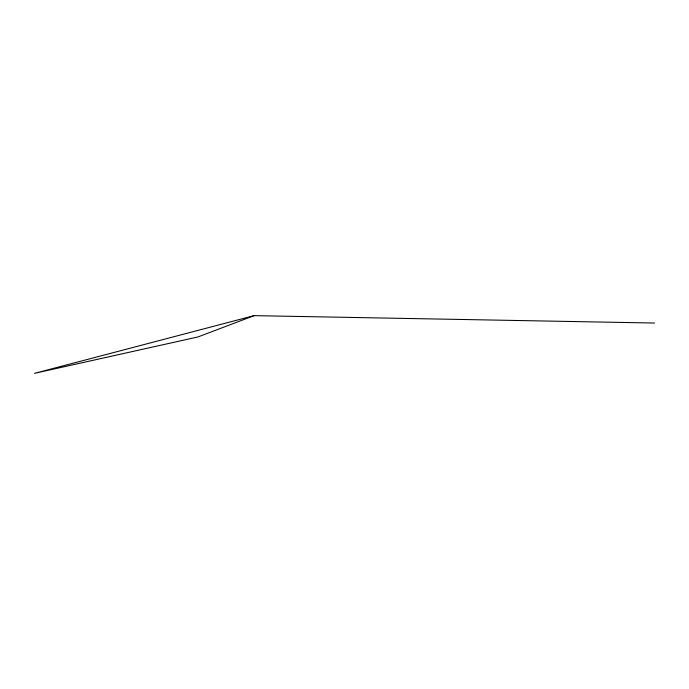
<?xml version="1.0" encoding="UTF-8"?>
<svg xmlns="http://www.w3.org/2000/svg" width="689" height="689" viewBox="0 0 689 689"><rect width="100%" height="100%" fill="white"/><g stroke="black" fill="none" stroke-linecap="round" stroke-linejoin="round"><path stroke-width="1.03" d="M254.129 315.64L198.001 336.938L34.45 373.36L254.129 315.64L654.55 323.038"/></g></svg>
